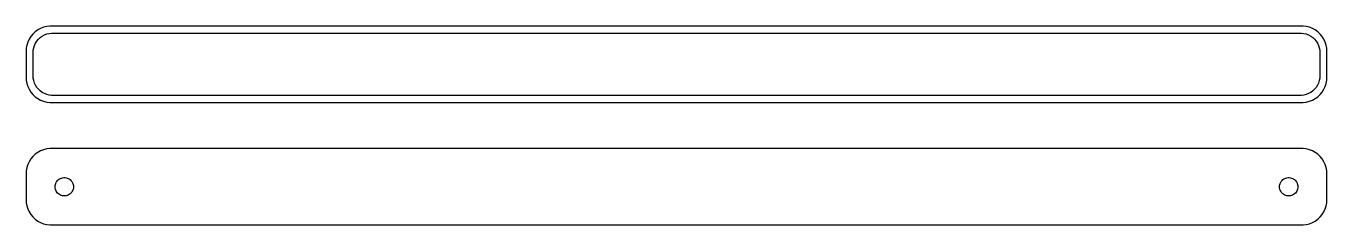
# Model space of a CAD drawing. Header units: metres. Extents: x -128 to 128, y 17 to 55.
import ezdxf

# ---------------------------------------------------------------- set-up
doc = ezdxf.new("R2010")
doc.units = ezdxf.units.M

msp = doc.modelspace()

# ---------------------------------------------------------------- linework, layer by layer
for p, q in [((-126.145, 53.9227), (-126.545, 53.4389)), ((-125.687, 54.3526), (-126.145, 53.9227)), ((-125.179, 54.7216), (-125.687, 54.3526)), ((-124.629, 55.0241), (-125.179, 54.7216)), ((-124.045, 55.2553), (-124.629, 55.0241)), ((-124.323, 53.5171), (-123.898, 53.7512)), ((-123.437, 55.4114), (-124.045, 55.2553)), ((-123.898, 53.7512), (-123.446, 53.9301)), ((-123.446, 53.9301), (-122.975, 54.0509)), ((-122.814, 55.4901), (-123.437, 55.4114)), ((-122.975, 54.0509), (-122.493, 54.1118)), ((122.814, 55.4901), (-122.814, 55.4901)), ((-122.493, 54.1118), (122.493, 54.1118)), ((122.493, 54.1118), (122.975, 54.0509)), ((123.437, 55.4114), (122.814, 55.4901)), ((122.975, 54.0509), (123.446, 53.9301)), ((124.045, 55.2553), (123.437, 55.4114)), ((123.446, 53.9301), (123.898, 53.7512)), ((123.898, 53.7512), (124.323, 53.5171)), ((124.629, 55.0241), (124.045, 55.2553)), ((125.179, 54.7216), (124.629, 55.0241)), ((125.687, 54.3526), (125.179, 54.7216)), ((126.145, 53.9227), (125.687, 54.3526)), ((126.545, 53.4389), (126.145, 53.9227)), ((-127.461, 51.1267), (-127.5, 50.5)), ((-127.343, 51.7434), (-127.461, 51.1267)), ((-127.149, 52.3406), (-127.343, 51.7434)), ((-126.882, 52.9088), (-127.149, 52.3406)), ((-126.545, 53.4389), (-126.882, 52.9088)), ((-126.089, 50.735), (-125.998, 51.2123)), ((-125.998, 51.2123), (-125.848, 51.6744)), ((-125.848, 51.6744), (-125.641, 52.1141)), ((-125.641, 52.1141), (-125.38, 52.5244)), ((-125.38, 52.5244), (-125.071, 52.8988)), ((-125.071, 52.8988), (-124.716, 53.2315)), ((-124.716, 53.2315), (-124.323, 53.5171)), ((124.323, 53.5171), (124.716, 53.2315)), ((124.716, 53.2315), (125.071, 52.8988)), ((125.071, 52.8988), (125.38, 52.5244)), ((125.38, 52.5244), (125.641, 52.1141)), ((125.641, 52.1141), (125.848, 51.6744)), ((125.848, 51.6744), (125.998, 51.2123)), ((125.998, 51.2123), (126.089, 50.735)), ((126.882, 52.9088), (126.545, 53.4389)), ((127.149, 52.3406), (126.882, 52.9088)), ((127.343, 51.7434), (127.149, 52.3406)), ((127.461, 51.1267), (127.343, 51.7434)), ((127.5, 50.5), (127.461, 51.1267)), ((-127.5, 50.5), (-127.5, 45.5)), ((-126.119, 50.25), (-126.089, 50.735)), ((-126.119, 45.75), (-126.119, 50.25)), ((126.089, 50.735), (126.119, 50.25)), ((126.119, 50.25), (126.119, 45.75)), ((127.5, 45.5), (127.5, 50.5)), ((-127.5, 45.5), (-127.461, 44.8733)), ((-127.461, 44.8733), (-127.343, 44.2566)), ((-127.343, 44.2566), (-127.149, 43.6594)), ((-127.149, 43.6594), (-126.882, 43.0912)), ((-126.089, 45.265), (-126.119, 45.75)), ((-125.998, 44.7877), (-126.089, 45.265)), ((-125.848, 44.3256), (-125.998, 44.7877)), ((-125.641, 43.8859), (-125.848, 44.3256)), ((-125.38, 43.4756), (-125.641, 43.8859)), ((-125.071, 43.1012), (-125.38, 43.4756)), ((125.38, 43.4756), (125.071, 43.1012)), ((125.641, 43.8859), (125.38, 43.4756)), ((125.848, 44.3256), (125.641, 43.8859)), ((125.998, 44.7877), (125.848, 44.3256)), ((126.089, 45.265), (125.998, 44.7877)), ((126.119, 45.75), (126.089, 45.265)), ((126.882, 43.0912), (127.149, 43.6594)), ((127.149, 43.6594), (127.343, 44.2566)), ((127.343, 44.2566), (127.461, 44.8733)), ((127.461, 44.8733), (127.5, 45.5)), ((-126.882, 43.0912), (-126.545, 42.5611)), ((-126.545, 42.5611), (-126.145, 42.0773)), ((-126.145, 42.0773), (-125.687, 41.6474)), ((-125.687, 41.6474), (-125.179, 41.2784)), ((-125.179, 41.2784), (-124.629, 40.9759)), ((-124.716, 42.7685), (-125.071, 43.1012)), ((-124.323, 42.4829), (-124.716, 42.7685)), ((-124.629, 40.9759), (-124.045, 40.7447)), ((-123.898, 42.2488), (-124.323, 42.4829)), ((-123.446, 42.0699), (-123.898, 42.2488)), ((-122.975, 41.9491), (-123.446, 42.0699)), ((-122.493, 41.8882), (-122.975, 41.9491)), ((122.493, 41.8882), (-122.493, 41.8882)), ((122.975, 41.9491), (122.493, 41.8882)), ((123.446, 42.0699), (122.975, 41.9491)), ((123.898, 42.2488), (123.446, 42.0699)), ((124.323, 42.4829), (123.898, 42.2488)), ((124.045, 40.7447), (124.629, 40.9759)), ((124.716, 42.7685), (124.323, 42.4829)), ((124.629, 40.9759), (125.179, 41.2784)), ((125.071, 43.1012), (124.716, 42.7685)), ((125.179, 41.2784), (125.687, 41.6474)), ((125.687, 41.6474), (126.145, 42.0773)), ((126.145, 42.0773), (126.545, 42.5611)), ((126.545, 42.5611), (126.882, 43.0912)), ((-124.045, 40.7447), (-123.437, 40.5886)), ((-123.437, 40.5886), (-122.814, 40.5099)), ((-122.814, 40.5099), (122.814, 40.5099)), ((122.814, 40.5099), (123.437, 40.5886)), ((123.437, 40.5886), (124.045, 40.7447)), ((-125.179, 30.7216), (-125.687, 30.3526)), ((-124.629, 31.0241), (-125.179, 30.7216)), ((-124.045, 31.2553), (-124.629, 31.0241)), ((-123.437, 31.4114), (-124.045, 31.2553)), ((-122.814, 31.4901), (-123.437, 31.4114)), ((122.814, 31.4901), (-122.814, 31.4901)), ((123.437, 31.4114), (122.814, 31.4901)), ((124.045, 31.2553), (123.437, 31.4114)), ((124.629, 31.0241), (124.045, 31.2553)), ((125.179, 30.7216), (124.629, 31.0241)), ((125.687, 30.3526), (125.179, 30.7216)), ((-127.149, 28.3406), (-127.343, 27.7434)), ((-126.882, 28.9088), (-127.149, 28.3406)), ((-126.545, 29.4389), (-126.882, 28.9088)), ((-126.145, 29.9227), (-126.545, 29.4389)), ((-125.687, 30.3526), (-126.145, 29.9227)), ((126.145, 29.9227), (125.687, 30.3526)), ((126.545, 29.4389), (126.145, 29.9227)), ((126.882, 28.9088), (126.545, 29.4389)), ((127.149, 28.3406), (126.882, 28.9088)), ((127.343, 27.7434), (127.149, 28.3406)), ((-127.461, 27.1267), (-127.5, 26.5)), ((-127.5, 26.5), (-127.5, 21.5)), ((-127.343, 27.7434), (-127.461, 27.1267)), ((-121.147, 25.3869), (-120.964, 25.5198)), ((-120.964, 25.5198), (-120.766, 25.6287)), ((-120.766, 25.6287), (-120.556, 25.7119)), ((-120.556, 25.7119), (-120.337, 25.7681)), ((-120.337, 25.7681), (-120.113, 25.7964)), ((-120.113, 25.7964), (-119.887, 25.7964)), ((-119.887, 25.7964), (-119.663, 25.7681)), ((-119.663, 25.7681), (-119.444, 25.7119)), ((-119.444, 25.7119), (-119.234, 25.6287)), ((-119.234, 25.6287), (-119.036, 25.5198)), ((-119.036, 25.5198), (-118.853, 25.3869)), ((118.853, 25.3869), (119.036, 25.5198)), ((119.036, 25.5198), (119.234, 25.6287)), ((119.234, 25.6287), (119.444, 25.7119)), ((119.444, 25.7119), (119.663, 25.7681)), ((119.663, 25.7681), (119.887, 25.7964)), ((119.887, 25.7964), (120.113, 25.7964)), ((120.113, 25.7964), (120.337, 25.7681)), ((120.337, 25.7681), (120.556, 25.7119)), ((120.556, 25.7119), (120.766, 25.6287)), ((120.766, 25.6287), (120.964, 25.5198)), ((120.964, 25.5198), (121.147, 25.3869)), ((127.461, 27.1267), (127.343, 27.7434)), ((127.5, 26.5), (127.461, 27.1267)), ((127.5, 21.5), (127.5, 26.5)), ((-121.8, 24), (-121.786, 24.2256)), ((-121.786, 23.7744), (-121.8, 24)), ((-121.786, 24.2256), (-121.743, 24.4476)), ((-121.743, 23.5524), (-121.786, 23.7744)), ((-121.743, 24.4476), (-121.674, 24.6626)), ((-121.674, 23.3374), (-121.743, 23.5524)), ((-121.674, 24.6626), (-121.577, 24.8671)), ((-121.577, 23.1329), (-121.674, 23.3374)), ((-121.577, 24.8671), (-121.456, 25.058)), ((-121.456, 22.942), (-121.577, 23.1329)), ((-121.456, 25.058), (-121.312, 25.2322)), ((-121.312, 25.2322), (-121.147, 25.3869)), ((-118.853, 25.3869), (-118.688, 25.2322)), ((-118.688, 25.2322), (-118.544, 25.058)), ((-118.544, 25.058), (-118.423, 24.8671)), ((-118.423, 23.1329), (-118.544, 22.942)), ((-118.423, 24.8671), (-118.326, 24.6626)), ((-118.326, 23.3374), (-118.423, 23.1329)), ((-118.326, 24.6626), (-118.257, 24.4476)), ((-118.257, 23.5524), (-118.326, 23.3374)), ((-118.257, 24.4476), (-118.214, 24.2256)), ((-118.214, 23.7744), (-118.257, 23.5524)), ((-118.214, 24.2256), (-118.2, 24)), ((-118.2, 24), (-118.214, 23.7744)), ((118.2, 24), (118.214, 24.2256)), ((118.214, 23.7744), (118.2, 24)), ((118.214, 24.2256), (118.257, 24.4476)), ((118.257, 23.5524), (118.214, 23.7744)), ((118.257, 24.4476), (118.326, 24.6626)), ((118.326, 23.3374), (118.257, 23.5524)), ((118.326, 24.6626), (118.423, 24.8671)), ((118.423, 23.1329), (118.326, 23.3374)), ((118.423, 24.8671), (118.544, 25.058)), ((118.544, 22.942), (118.423, 23.1329)), ((118.544, 25.058), (118.688, 25.2322)), ((118.688, 25.2322), (118.853, 25.3869)), ((121.147, 25.3869), (121.312, 25.2322)), ((121.312, 25.2322), (121.456, 25.058)), ((121.456, 25.058), (121.577, 24.8671)), ((121.577, 23.1329), (121.456, 22.942)), ((121.577, 24.8671), (121.674, 24.6626)), ((121.674, 23.3374), (121.577, 23.1329)), ((121.674, 24.6626), (121.743, 24.4476)), ((121.743, 23.5524), (121.674, 23.3374)), ((121.743, 24.4476), (121.786, 24.2256)), ((121.786, 23.7744), (121.743, 23.5524)), ((121.786, 24.2256), (121.8, 24)), ((121.8, 24), (121.786, 23.7744)), ((-127.5, 21.5), (-127.461, 20.8733)), ((-127.461, 20.8733), (-127.343, 20.2566)), ((-121.312, 22.7678), (-121.456, 22.942)), ((-121.147, 22.6131), (-121.312, 22.7678)), ((-120.964, 22.4802), (-121.147, 22.6131)), ((-120.766, 22.3713), (-120.964, 22.4802)), ((-120.556, 22.2881), (-120.766, 22.3713)), ((-120.337, 22.2319), (-120.556, 22.2881)), ((-120.113, 22.2036), (-120.337, 22.2319)), ((-119.887, 22.2036), (-120.113, 22.2036)), ((-119.663, 22.2319), (-119.887, 22.2036)), ((-119.444, 22.2881), (-119.663, 22.2319)), ((-119.234, 22.3713), (-119.444, 22.2881)), ((-119.036, 22.4802), (-119.234, 22.3713)), ((-118.853, 22.6131), (-119.036, 22.4802)), ((-118.688, 22.7678), (-118.853, 22.6131)), ((-118.544, 22.942), (-118.688, 22.7678)), ((118.688, 22.7678), (118.544, 22.942)), ((118.853, 22.6131), (118.688, 22.7678)), ((119.036, 22.4802), (118.853, 22.6131)), ((119.234, 22.3713), (119.036, 22.4802)), ((119.444, 22.2881), (119.234, 22.3713)), ((119.663, 22.2319), (119.444, 22.2881)), ((119.887, 22.2036), (119.663, 22.2319)), ((120.113, 22.2036), (119.887, 22.2036)), ((120.337, 22.2319), (120.113, 22.2036)), ((120.556, 22.2881), (120.337, 22.2319)), ((120.766, 22.3713), (120.556, 22.2881)), ((120.964, 22.4802), (120.766, 22.3713)), ((121.147, 22.6131), (120.964, 22.4802)), ((121.312, 22.7678), (121.147, 22.6131)), ((121.456, 22.942), (121.312, 22.7678)), ((127.343, 20.2566), (127.461, 20.8733)), ((127.461, 20.8733), (127.5, 21.5)), ((-127.343, 20.2566), (-127.149, 19.6594)), ((-127.149, 19.6594), (-126.882, 19.0912)), ((-126.882, 19.0912), (-126.545, 18.5611)), ((-126.545, 18.5611), (-126.145, 18.0773)), ((-126.145, 18.0773), (-125.687, 17.6474)), ((125.687, 17.6474), (126.145, 18.0773)), ((126.145, 18.0773), (126.545, 18.5611)), ((126.545, 18.5611), (126.882, 19.0912)), ((126.882, 19.0912), (127.149, 19.6594)), ((127.149, 19.6594), (127.343, 20.2566)), ((-125.687, 17.6474), (-125.179, 17.2784)), ((-125.179, 17.2784), (-124.629, 16.9759)), ((-124.629, 16.9759), (-124.045, 16.7447)), ((-124.045, 16.7447), (-123.437, 16.5886)), ((-123.437, 16.5886), (-122.814, 16.5099)), ((-122.814, 16.5099), (122.814, 16.5099)), ((122.814, 16.5099), (123.437, 16.5886)), ((123.437, 16.5886), (124.045, 16.7447)), ((124.045, 16.7447), (124.629, 16.9759)), ((124.629, 16.9759), (125.179, 17.2784)), ((125.179, 17.2784), (125.687, 17.6474))]:
    msp.add_line(p, q)

doc.saveas('drawing.dxf')
